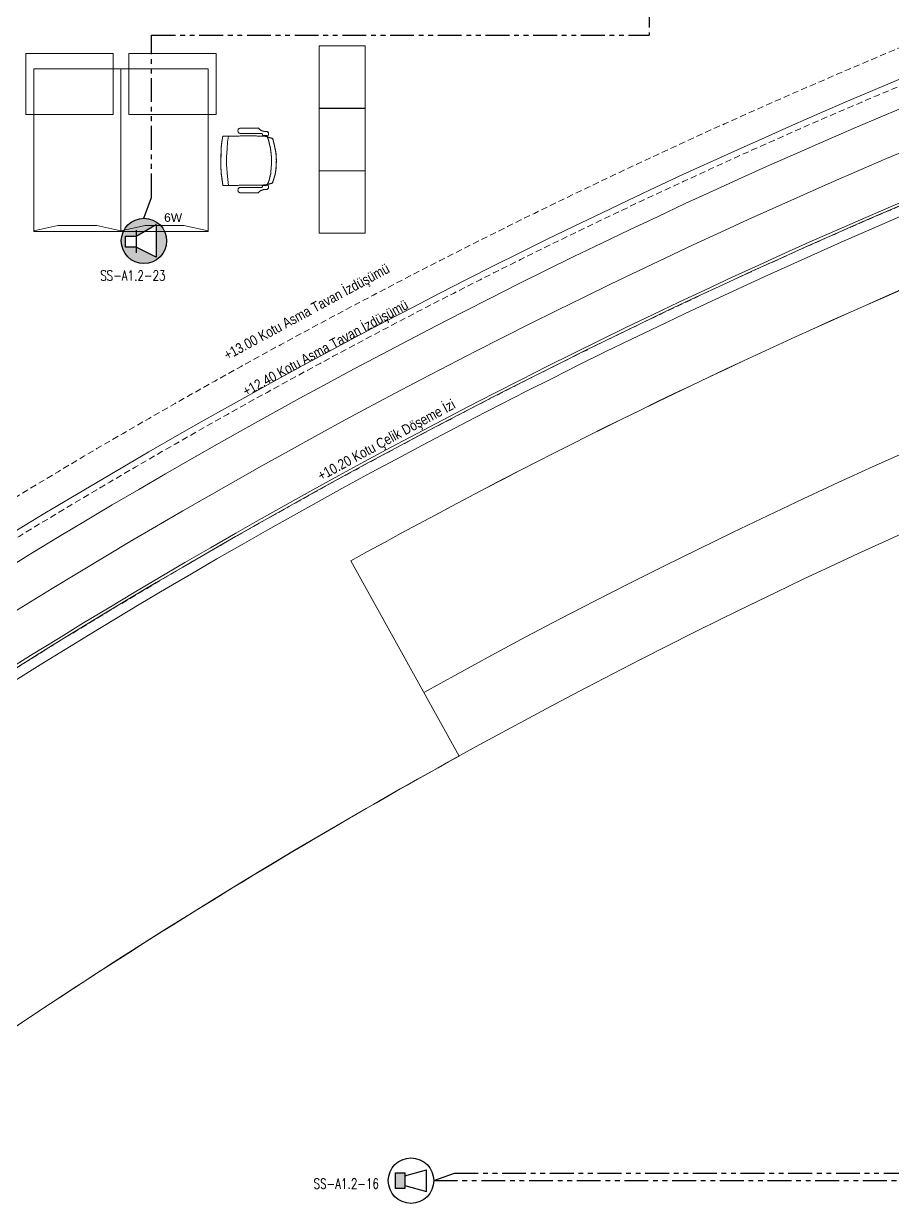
# Model space of a CAD drawing. Extents: x -1299 to 23780, y -3010 to 8106.
# Drawn here: x 13255 to 14109, y 665 to 1824 of the extents above; entities that cross this region are included whole.
import ezdxf

# ---------------------------------------------------------------- set-up
doc = ezdxf.new("R2010")
doc.units = 0
doc.header["$LTSCALE"] = 25
doc.header["$MEASUREMENT"] = 0
for name, pattern in [('DOT2', [0.125, 0, -0.125]), ('HIDDEN', [0.375, 0.25, -0.125]), ('PHANTOM2', [1.25, 0.625, -0.125, 0.125, -0.125, 0.125, -0.125])]:
    doc.linetypes.add(name, pattern=pattern)
doc.layers.get('0').update_dxf_attribs({"color": 9, "lineweight": 9})
for name, color, linetype, lineweight in [('05', 9, 'Continuous', 9), ('06B', 9, 'Continuous', 9), ('06C', 9, 'Continuous', 9), ('06D', 9, 'Continuous', 9), ('20', 9, 'DOT2', 9), ('21', 9, 'Continuous', 9), ('35', 9, 'Continuous', 9), ('40', 9, 'Continuous', 9), ('40B', 9, 'Continuous', 9), ('E-6W ACİL ANONS İÇİN HOPARLÖR (GÖMME) (YANGINA DAYANIKLI)', 7, 'Continuous', 30), ('E-KABLO', 7, 'Continuous', 30), ('E-YAZI', 7, 'Continuous', 30), ('Seslendirme', 7, 'Continuous', 30)]:
    doc.layers.add(name, color=color, linetype=linetype, lineweight=lineweight)
doc.styles.add('Arial', font='arial.ttf', dxfattribs={"height": 2.5})
doc.styles.add('ILGAZ', font='txttw.shx')
doc.styles.add('MuuM_TEXT-STANDART', font='ARIALN.TTF')

# ---------------------------------------------------------------- blocks, each defined once
blk = doc.blocks.new('p-masa_160')
for p, q in [((7.6, 115.2), (7.6, 160)), ((85.7, 115.2), (7.6, 115.2))]:
    blk.add_line(p, q)
blk.add_lwpolyline([(85.7, 115.2), (93.4, 115.2), (93.4, 175), (7.6, 175), (7.6, 160), (0, 160), (0, 0), (85.7, 0), (85.7, 115.2)], close=True)
at = {"flags": 128}
for points in [[(7.6, 160), (7.6, 175), (93.4, 175), (93.4, 115.2), (85.7, 115.2)], [(85.7, 0), (85.7, 0.9), (61.9, 5.9), (23.6, 5.9), (0, 0.7), (0, 0), (85.7, 0)]]:
    blk.add_lwpolyline(points, dxfattribs=at)
for points in [[(85.7, 160), (85.7, 0), (0, 0), (0, 160), (85.7, 160)], [(85.7, 160), (85.7, 0), (0, 0), (0, 160)]]:
    blk.add_lwpolyline(points, close=True, dxfattribs=at)
blk = doc.blocks.new('Group-258-1')
at = {"linetype": 'Continuous'}
for p, q in [((384800.098, 69164.505), (384800.094, 69164.508)), ((384800.71, 69164.505), (384800.715, 69164.508)), ((384800.226, 69164.399), (384800.167, 69164.408)), ((384800.289, 69164.394), (384800.226, 69164.399)), ((384800.372, 69164.39), (384800.289, 69164.394)), ((384800.414, 69164.389), (384800.372, 69164.39)), ((384800.45, 69164.389), (384800.414, 69164.389)), ((384800.479, 69164.391), (384800.45, 69164.389)), ((384800.53, 69164.394), (384800.479, 69164.391)), ((384800.59, 69164.402), (384800.53, 69164.394)), ((384800.649, 69164.41), (384800.59, 69164.402))]:
    blk.add_line(p, q, dxfattribs=at)
at = {"linetype": 'Continuous', "flags": 128}
for points in [[(384800.086, 69164.7), (384800.086, 69164.641), (384800.086, 69164.641)], [(384800.086, 69164.641), (384800.086, 69164.526), (384800.086, 69164.641)], [(384800.14, 69164.526), (384800.14, 69164.641), (384800.14, 69164.641)], [(384800.669, 69164.526), (384800.669, 69164.641), (384800.669, 69164.641)], [(384800.722, 69164.7), (384800.722, 69164.641), (384800.722, 69164.641)], [(384800.722, 69164.641), (384800.722, 69164.526), (384800.722, 69164.641)], [(384800.086, 69164.526), (384800.086, 69164.526), (384800.087, 69164.52)], [(384800.086, 69164.526), (384800.087, 69164.52), (384800.087, 69164.52)], [(384800.087, 69164.52), (384800.087, 69164.52), (384800.089, 69164.514)], [(384800.087, 69164.52), (384800.089, 69164.514), (384800.089, 69164.514)], [(384800.089, 69164.514), (384800.089, 69164.514), (384800.093, 69164.509)], [(384800.089, 69164.514), (384800.094, 69164.508), (384800.093, 69164.509)], [(384800.098, 69164.505), (384800.098, 69164.505), (384800.103, 69164.503)], [(384800.098, 69164.505), (384800.103, 69164.503), (384800.103, 69164.503)], [(384800.103, 69164.503), (384800.103, 69164.503), (384800.11, 69164.501)], [(384800.103, 69164.503), (384800.11, 69164.501), (384800.11, 69164.501)], [(384800.11, 69164.501), (384800.11, 69164.501), (384800.116, 69164.501)], [(384800.11, 69164.501), (384800.116, 69164.501), (384800.116, 69164.501)], [(384800.116, 69164.501), (384800.116, 69164.501), (384800.122, 69164.503)], [(384800.116, 69164.501), (384800.122, 69164.503), (384800.122, 69164.503)], [(384800.122, 69164.503), (384800.122, 69164.503), (384800.128, 69164.505)], [(384800.122, 69164.503), (384800.128, 69164.505), (384800.128, 69164.505)], [(384800.128, 69164.505), (384800.128, 69164.505), (384800.133, 69164.509)], [(384800.128, 69164.505), (384800.133, 69164.509), (384800.133, 69164.509)], [(384800.133, 69164.509), (384800.133, 69164.509), (384800.136, 69164.514)], [(384800.133, 69164.509), (384800.136, 69164.514), (384800.136, 69164.514)], [(384800.136, 69164.514), (384800.136, 69164.514), (384800.139, 69164.52)], [(384800.136, 69164.514), (384800.139, 69164.52), (384800.139, 69164.52)], [(384800.139, 69164.52), (384800.139, 69164.52), (384800.14, 69164.526)], [(384800.139, 69164.52), (384800.14, 69164.526), (384800.14, 69164.526)], [(384800.669, 69164.52), (384800.669, 69164.52), (384800.669, 69164.526)], [(384800.669, 69164.52), (384800.669, 69164.526), (384800.669, 69164.526)], [(384800.672, 69164.514), (384800.672, 69164.514), (384800.669, 69164.52)], [(384800.672, 69164.514), (384800.669, 69164.52), (384800.669, 69164.52)], [(384800.675, 69164.509), (384800.675, 69164.509), (384800.672, 69164.514)], [(384800.675, 69164.509), (384800.672, 69164.514), (384800.672, 69164.514)], [(384800.68, 69164.505), (384800.68, 69164.505), (384800.675, 69164.509)], [(384800.68, 69164.505), (384800.675, 69164.509), (384800.675, 69164.509)], [(384800.686, 69164.503), (384800.686, 69164.503), (384800.68, 69164.505)], [(384800.686, 69164.503), (384800.68, 69164.505), (384800.68, 69164.505)], [(384800.692, 69164.501), (384800.692, 69164.501), (384800.686, 69164.503)], [(384800.692, 69164.501), (384800.686, 69164.503), (384800.686, 69164.503)], [(384800.699, 69164.501), (384800.699, 69164.501), (384800.692, 69164.501)], [(384800.699, 69164.501), (384800.692, 69164.501), (384800.692, 69164.501)], [(384800.705, 69164.503), (384800.705, 69164.503), (384800.699, 69164.501)], [(384800.705, 69164.503), (384800.699, 69164.501), (384800.699, 69164.501)], [(384800.711, 69164.505), (384800.711, 69164.505), (384800.705, 69164.503)], [(384800.711, 69164.505), (384800.705, 69164.503), (384800.705, 69164.503)], [(384800.719, 69164.514), (384800.719, 69164.514), (384800.715, 69164.509)], [(384800.719, 69164.514), (384800.715, 69164.508), (384800.715, 69164.509)], [(384800.721, 69164.52), (384800.721, 69164.52), (384800.719, 69164.514)], [(384800.721, 69164.52), (384800.719, 69164.514), (384800.719, 69164.514)], [(384800.722, 69164.526), (384800.722, 69164.526), (384800.721, 69164.52)], [(384800.722, 69164.526), (384800.721, 69164.52), (384800.721, 69164.52)]]:
    blk.add_lwpolyline(points, close=True, dxfattribs=at)
at = {"linetype": 'Continuous'}
for points in [[(384800.189, 69164.843), (384800.177, 69164.806), (384800.166, 69164.768)], [(384800.231, 69164.854), (384800.21, 69164.848), (384800.189, 69164.843)], [(384800.327, 69164.875), (384800.279, 69164.864), (384800.231, 69164.854)], [(384800.407, 69164.879), (384800.367, 69164.877), (384800.327, 69164.875)], [(384800.493, 69164.875), (384800.45, 69164.877), (384800.407, 69164.879)], [(384800.543, 69164.867), (384800.518, 69164.871), (384800.493, 69164.875)], [(384800.627, 69164.84), (384800.585, 69164.854), (384800.543, 69164.867)], [(384800.645, 69164.772), (384800.636, 69164.806), (384800.627, 69164.84)], [(384800.085, 69164.701), (384800.113, 69164.721), (384800.118, 69164.757)], [(384800.118, 69164.757), (384800.118, 69164.788), (384800.126, 69164.801), (384800.148, 69164.803)], [(384800.158, 69164.746), (384800.149, 69164.742), (384800.14, 69164.738)], [(384800.14, 69164.738), (384800.14, 69164.69), (384800.14, 69164.641)], [(384800.148, 69164.803), (384800.152, 69164.803), (384800.162, 69164.794)], [(384800.159, 69164.771), (384800.158, 69164.759), (384800.158, 69164.746)], [(384800.162, 69164.794), (384800.16, 69164.783), (384800.159, 69164.771)], [(384800.166, 69164.768), (384800.164, 69164.698), (384800.162, 69164.627)], [(384800.211, 69164.804), (384800.191, 69164.797), (384800.171, 69164.79)], [(384800.275, 69164.819), (384800.243, 69164.811), (384800.211, 69164.804)], [(384800.325, 69164.826), (384800.3, 69164.823), (384800.275, 69164.819)], [(384800.384, 69164.832), (384800.355, 69164.829), (384800.325, 69164.826)], [(384800.431, 69164.832), (384800.407, 69164.832), (384800.384, 69164.832)], [(384800.487, 69164.827), (384800.459, 69164.829), (384800.431, 69164.832)], [(384800.536, 69164.823), (384800.511, 69164.825), (384800.487, 69164.827)], [(384800.592, 69164.81), (384800.564, 69164.816), (384800.536, 69164.823)], [(384800.637, 69164.792), (384800.605, 69164.807), (384800.592, 69164.81)], [(384800.649, 69164.475), (384800.647, 69164.623), (384800.645, 69164.772)], [(384800.66, 69164.803), (384800.656, 69164.803), (384800.647, 69164.794)], [(384800.647, 69164.794), (384800.648, 69164.783), (384800.65, 69164.771)], [(384800.65, 69164.771), (384800.65, 69164.759), (384800.65, 69164.746)], [(384800.65, 69164.746), (384800.659, 69164.742), (384800.669, 69164.738)], [(384800.69, 69164.757), (384800.69, 69164.788), (384800.682, 69164.801), (384800.66, 69164.803)], [(384800.669, 69164.738), (384800.669, 69164.69), (384800.669, 69164.641)], [(384800.723, 69164.701), (384800.696, 69164.721), (384800.69, 69164.757)], [(384800.162, 69164.627), (384800.164, 69164.489), (384800.167, 69164.352)], [(384800.649, 69164.353), (384800.649, 69164.414), (384800.649, 69164.475)], [(384800.167, 69164.352), (384800.23, 69164.341), (384800.278, 69164.337)], [(384800.278, 69164.337), (384800.343, 69164.335), (384800.407, 69164.332)], [(384800.407, 69164.332), (384800.429, 69164.332), (384800.45, 69164.332)], [(384800.45, 69164.332), (384800.49, 69164.335), (384800.53, 69164.337)], [(384800.53, 69164.337), (384800.59, 69164.345), (384800.649, 69164.353)]]:
    blk.add_open_spline(points, degree=2, dxfattribs=at)
at = {"layer": '40'}
blk.add_lwpolyline([(384800.649, 69164.353), (384800.59, 69164.345), (384800.53, 69164.337), (384800.45, 69164.332), (384800.407, 69164.332), (384800.343, 69164.335), (384800.278, 69164.337), (384800.222, 69164.343), (384800.167, 69164.352), (384800.164, 69164.489), (384800.162, 69164.627), (384800.164, 69164.698), (384800.166, 69164.768), (384800.173, 69164.791), (384800.189, 69164.843), (384800.327, 69164.875), (384800.407, 69164.879), (384800.493, 69164.875), (384800.543, 69164.867), (384800.627, 69164.84), (384800.645, 69164.772), (384800.647, 69164.623), (384800.649, 69164.475), (384800.649, 69164.41)], close=True, dxfattribs=at)
for points in [[(384800.14, 69164.738), (384800.158, 69164.746), (384800.158, 69164.759), (384800.159, 69164.771), (384800.162, 69164.794), (384800.148, 69164.803, 0.293897), (384800.121, 69164.79), (384800.118, 69164.757, -0.205), (384800.085, 69164.701), (384800.086, 69164.7), (384800.086, 69164.526, 0.937941), (384800.14, 69164.526)], [(384800.669, 69164.738), (384800.65, 69164.746), (384800.65, 69164.759), (384800.65, 69164.771), (384800.647, 69164.794), (384800.66, 69164.803, -0.293897), (384800.688, 69164.79), (384800.69, 69164.757, 0.205), (384800.723, 69164.701), (384800.722, 69164.7), (384800.722, 69164.526, -0.937941), (384800.669, 69164.526)]]:
    blk.add_lwpolyline(points, format="xyb", close=True, dxfattribs=at)
blk = doc.blocks.new('Group-41-1')
for p, q in [((384804.565, 69162.035), (384804.565, 69161.585)), ((384805.178, 69162.035), (384804.565, 69162.035)), ((384805.178, 69161.585), (384805.178, 69162.035)), ((384804.565, 69161.585), (384805.178, 69161.585))]:
    blk.add_line(p, q)
at = {"flags": 128}
blk.add_lwpolyline([(384804.565, 69162.035), (384805.178, 69162.035), (384805.178, 69161.585), (384804.565, 69161.585)], close=True, dxfattribs=at)
blk = doc.blocks.new('Group-42-1')
at = {"layer": '05', "color": 7}
for p in [(-1.227, 0), (-0.613, 0), (0, 0)]:
    blk.add_blockref('Group-41-1', p, dxfattribs=at)
blk = doc.blocks.new('p-2. kat planı')
at = {"layer": '20', "linetype": 'HIDDEN'}
blk.add_lwpolyline([(16671.5, 2158, 0.152192), (13054.4, 1065.3, 0.152192)], format="xyb", dxfattribs=at)
at = {"layer": '40'}
blk.add_lwpolyline([(13054.4, 704.1, -0.030791), (13682.8, 1104.5), (13576.5, 1296.5, -0.024013), (14116.8, 1562.7), (14175.2, 1427), (14212.1, 1442.8), (14154.1, 1578.7, -0.023167), (14698.6, 1781.8), (14742.7, 1640.8), (14781.9, 1653.3), (14736.7, 1793.9, -0.023228), (15300.1, 1942.4), (15330.5, 1797.9), (15369.8, 1806.2), (15339.2, 1950.7, -0.024001), (15933.8, 2044.8), (15957.6, 1826.7, -0.029535), (16671.4, 1862.4), (16671.4, 2206.1), (16650.5, 2206.1, 0.149972), (13055.9, 1124), (13054.4, 1124)], format="xyb", close=True, dxfattribs=at)
at = {"layer": '40B'}
blk.add_lwpolyline([(13052.5, 1837.5), (13052.5, 1065.5), (13054.4, 1065.5, -0.152186), (16671.4, 2158.2), (16671.4, 2226.1), (16672.5, 2226.1), (16672.5, 2372.5), (15945, 2372.5), (15945, 2365), (14187.5, 2363), (14187.5, 2825), (13845, 2825), (13845, 1845), (13845, 1837.5)], format="xyb", close=True, dxfattribs=at)
blk = doc.blocks.new('p-egikduvar')
at = {"layer": '06D'}
for points in [[(-106.3, 191.9, -0.024013), (434, 458.1, -13.411976)], [(-628.3, 19.5), (-628.3, -400.4, -0.030791), (0, 0), (-106.3, 191.9)]]:
    blk.add_lwpolyline(points, format="xyb", dxfattribs=at)
blk = doc.blocks.new('100_6W ACİL ANONS İÇİN HOPARLÖR (GÖMME) (YANGINA DAYANIKLI)')
at = {"layer": 'E-6W ACİL ANONS İÇİN HOPARLÖR (GÖMME) (YANGINA DAYANIKLI)', "color": 4}
for p, q in [((-2.19, -1.1), (-2.19, 1.1)), ((-2.19, 1.1), (-0.88, 1.1)), ((-0.88, 0.66), (2.19, 1.54)), ((-0.88, 1.1), (-0.88, -1.1)), ((2.19, -1.54), (2.19, 1.54)), ((-0.88, -1.1), (-2.19, -1.1)), ((-0.88, -0.66), (2.19, -1.54))]:
    blk.add_line(p, q, dxfattribs=at)
at = {"layer": 'E-6W ACİL ANONS İÇİN HOPARLÖR (GÖMME) (YANGINA DAYANIKLI)', "color": 3}
blk.add_circle((0, 0), 3.19, dxfattribs=at)
at = {"layer": 'E-6W ACİL ANONS İÇİN HOPARLÖR (GÖMME) (YANGINA DAYANIKLI)', "color": 4}
blk.add_solid([(-2.19, 1.1), (-0.88, 1.1), (-2.19, -1.1), (-0.88, -1.1)], dxfattribs=at)
blk = doc.blocks.new('ep_pc')
at = {"layer": 'Seslendirme'}
h = blk.add_hatch(color=3, dxfattribs=at)
h.paths.add_polyline_path([(-42.3, 0, 1), (42.3, 0, 1)])
h.paths.add_polyline_path([(22.8, 30.4), (22.8, -30), (-14.4, -11.6), (-34.7, -11.6), (-34.7, 8.6), (-14.4, 8.6)], flags=16)
at = {"layer": 'Seslendirme', "color": 3}
for p, q in [((-14.4, 8.6), (22.8, 30.4)), ((22.8, 30.4, 1200), (22.8, -30, 1200)), ((-34.7, 8.6), (-14.4, 8.6)), ((-34.7, -11.6), (-34.7, 8.6)), ((-14.4, 20.2), (-14.4, -22.1)), ((-14.4, -11.6), (-34.7, -11.6)), ((22.8, -30), (-14.4, -11.6))]:
    blk.add_line(p, q, dxfattribs=at)
blk.add_circle((0, 0), 42.3, dxfattribs=at)
at = {"color": 3, "insert": (37.6, 51.6), "char_height": 16, "attachment_point": 1, "style": 'Arial'}
blk.add_mtext_dynamic_manual_height_columns('6W', width=27.142, gutter_width=12.5, heights=[0], dxfattribs=at)

msp = doc.modelspace()

# ---------------------------------------------------------------- linework, layer by layer
at = {"layer": '06B'}
for points in [[(13055.9, 1124, -0.149972), (16650.5, 2206.1)], [(13033.6, 1157.3, -0.075525), (14784, 1979.9, -0.075525)]]:
    msp.add_lwpolyline(points, format="xyb", dxfattribs=at)
at = {"layer": '06C'}
msp.add_lwpolyline([(13124.7, 1100.5), (13117.7, 1111.1, -0.146397), (16605.5, 2161.1), (16605.5, 2148.4, 0.146396), (13124.7, 1100.5, 3.321415)], format="xyb", dxfattribs=at)
at = {"layer": '06D'}
msp.add_lwpolyline([(15949.8, 1897.9, 0.099521), (13648.1, 1167.2, 0.099521)], format="xyb", dxfattribs=at)
at = {"layer": '20', "linetype": 'HIDDEN'}
for points in [[(13074.5, 1250.5, -0.146575), (16650.5, 2301.4, -0.146575)], [(13074.5, 1209.1, -0.147553), (16652.5, 2266.7)]]:
    msp.add_lwpolyline(points, format="xyb", dxfattribs=at)
at = {"layer": '35'}
msp.add_lwpolyline([(16650.5, 2363), (16650.5, 2273, 0.147272), (13074.5, 1216.6), (13074.5, 1835), (13854.5, 1835), (13854.5, 2483.5), (13840.4, 2489.8), (13837.5, 2489.8), (13837.5, 2570.2), (13840.5, 2570.2), (13854.5, 2576.5), (13854.5, 2580), (13854.5, 2657), (13835.5, 2657), (13835.5, 2763), (13854.5, 2763), (13854.5, 2803), (14182.5, 2803), (14182.5, 2363)], format="xyb", close=True, dxfattribs=at)
msp.add_lwpolyline([(16670.8, 1862.4, 0.158669), (13096, 734.2, 0.158669)], format="xyb", dxfattribs=at)
at = {"layer": 'E-KABLO', "color": 5, "linetype": 'PHANTOM2', "ltscale": 1.5}
for p, q in [((13869.7, 2078.4), (13869.7, 1813)), ((13380.7, 1653.7), (13380.7, 1813)), ((13380.7, 1813), (13869.7, 1813)), ((13373.2, 1633.2), (13380.7, 1653.7)), ((13657.9, 687.3), (13678.3, 694.8)), ((13657.9, 687.3), (14415.9, 687.3)), ((13678.3, 694.8), (14231.7, 694.8))]:
    msp.add_line(p, q, dxfattribs=at)

# ---------------------------------------------------------------- block references
msp.add_blockref('p-2. kat planı', (0, 0))
at = {"xscale": 0.5269084435782805, "yscale": 0.5269084435782805, "zscale": 0.5269084435782805}
msp.add_blockref('ep_pc', (13373.2, 1610.9), dxfattribs=at)
at = {"layer": '05', "color": 7, "xscale": 100, "yscale": 100, "zscale": 100, "rotation": 270}
msp.add_blockref('Group-42-1', (-6902613, 38482136.4), dxfattribs=at)
at = {"layer": '05', "xscale": -1}
msp.add_blockref('p-masa_160', (13350.6, 1620), dxfattribs=at)
at = {"layer": '05'}
msp.add_blockref('p-masa_160', (13350.6, 1620), dxfattribs=at)
at = {"layer": '05', "color": 7, "extrusion": (0, 0, -1), "xscale": -100, "yscale": 100, "zscale": -100, "rotation": 90}
msp.add_blockref('Group-258-1', (6902984.6, 38481730.4), dxfattribs=at)
at = {"layer": '06D'}
msp.add_blockref('p-egikduvar', (13682.8, 1104.5), dxfattribs=at)
at = {"layer": 'E-6W ACİL ANONS İÇİN HOPARLÖR (GÖMME) (YANGINA DAYANIKLI)', "xscale": 7, "yscale": 7, "zscale": 7}
msp.add_blockref('100_6W ACİL ANONS İÇİN HOPARLÖR (GÖMME) (YANGINA DAYANIKLI)', (13635.6, 687.3), dxfattribs=at)

# ---------------------------------------------------------------- texts
at = {"layer": '21', "style": 'MuuM_TEXT-STANDART'}
for s, p in [('+13.00 Kotu Asma Tavan İzdüşümü', (13455.2, 1493.5)), ('+12.40 Kotu Asma Tavan İzdüşümü', (13473.6, 1457.8)), ('+10.20 Kotu Çelik Döşeme İzi', (13547.3, 1374.9))]:
    msp.add_text(s, height=10, rotation=28.5004, dxfattribs=at).set_placement(p)
at = {"layer": 'E-YAZI', "color": 3, "style": 'ILGAZ', "width": 0.75}
for s, p in [('SS-A1.2-23', (13330.1, 1571.9)), ('SS-A1.2-16', (13539.8, 679.3))]:
    msp.add_text(s, height=10, dxfattribs=at).set_placement(p)

doc.saveas('drawing.dxf')
